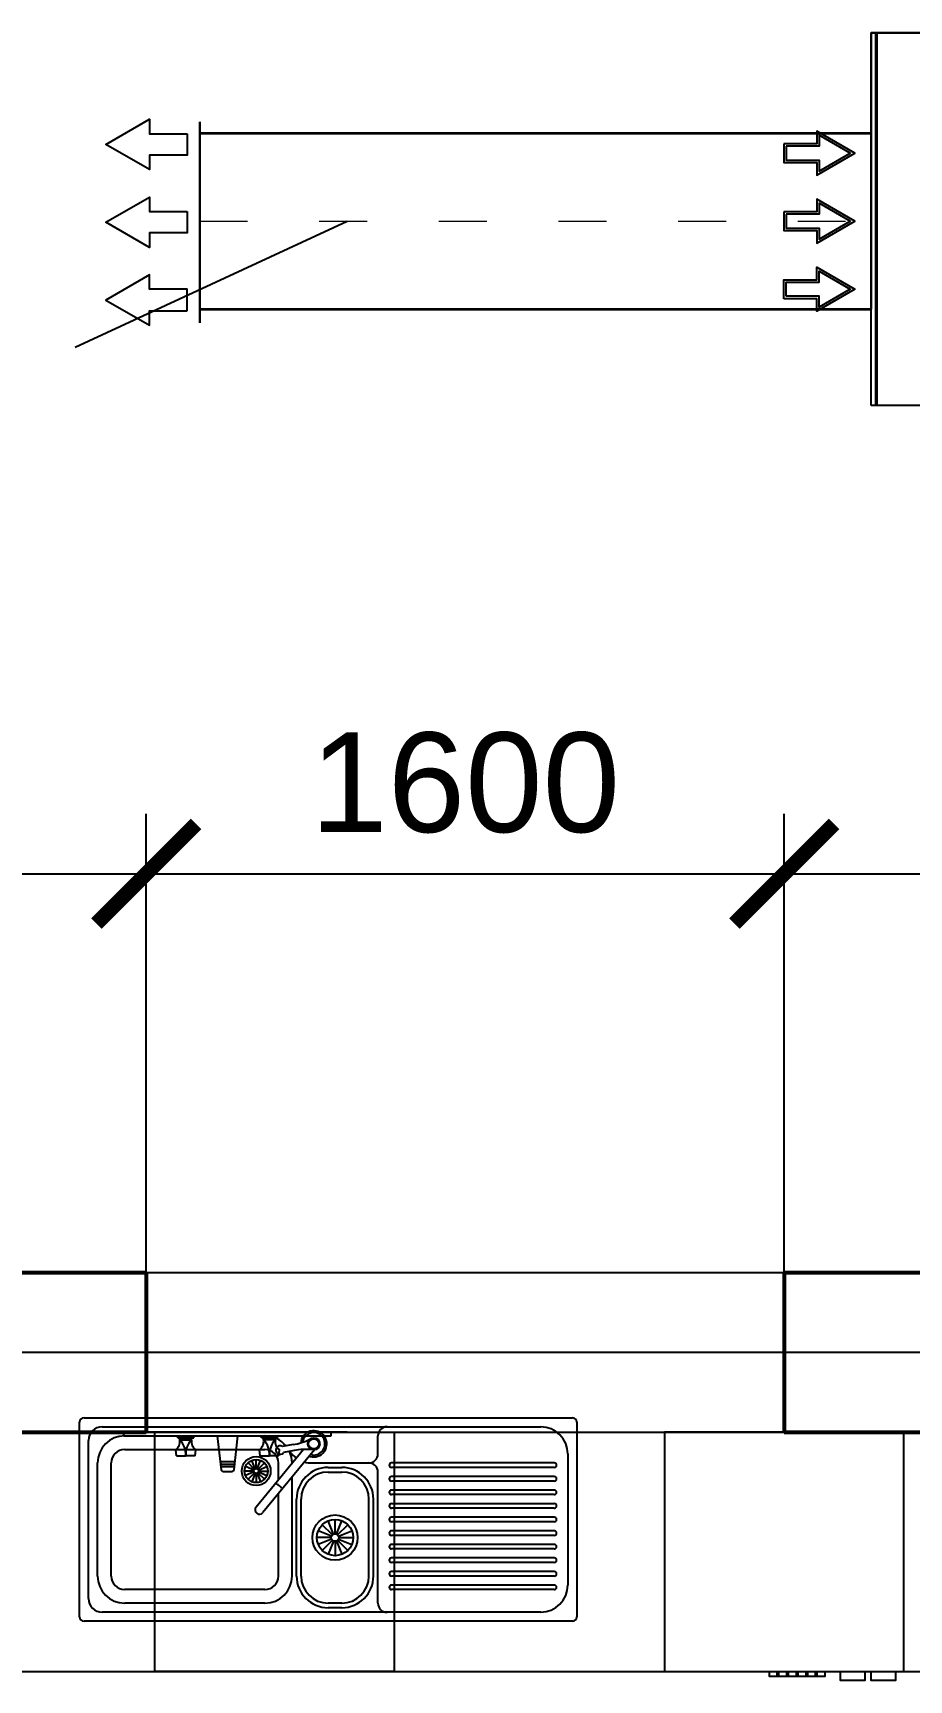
# Model space of a CAD drawing. Header units: inches. Extents: x 23 to 100097, y 11 to 104145.
# Drawn here: x 8209 to 10406, y 64435 to 68565 of the extents above; entities that cross this region are included whole.
import ezdxf

# ---------------------------------------------------------------- set-up
doc = ezdxf.new("R2010")
doc.units = ezdxf.units.IN
doc.header["$MEASUREMENT"] = 0
doc.linetypes.add('ACAD_ISO03W100', pattern=[30, 12, -18])
for name, color, linetype, lineweight in [('Divar', 7, 'Continuous', 25), ('nad', 1, 'Continuous', 9), ('T-DİFÜZÖR', 7, 'Continuous', 0)]:
    doc.layers.add(name, color=color, linetype=linetype, lineweight=lineweight)
doc.layers.add('SYSTEMAIR1', color=7, linetype='Continuous')
doc.layers.add('TEKST', color=7, linetype='Continuous')
doc.styles.get("Standard").update_dxf_attribs({"font": 'arial.ttf'})
doc.dimstyles.new('ISO-25', dxfattribs={"dimtxt": 250, "dimasz": 250, "dimexe": 150, "dimexo": 0.625, "dimgap": 100, "dimtad": 1, "dimdec": 0, "dimtxsty": 'Standard', "dimblk": 'ARCHTICK', "dimcen": 2.5, "dimadec": 0, "dimazin": 0, "dimtfac": 1, "dimtdec": 0, "dimtmove": 0, "dimatfit": 3, "dimfxl": 1, "dimarcsym": 0})

# ---------------------------------------------------------------- blocks, each defined once
blk = doc.blocks.new('_ArchTick')
at = {"layer": 'nad', "color": 0, "const_width": 0.15}
blk.add_lwpolyline([(-0.5, -0.5), (0.5, 0.5)], dxfattribs=at)
blk = doc.blocks.new('*D101')
at = {"color": 0, "lineweight": -2, "transparency": 16777216}
for p, q in [((6292.9, 65457.6), (6292.9, 66607)), ((8492.9, 65457.6), (8492.9, 66607)), ((6292.9, 66457), (8492.9, 66457))]:
    blk.add_line(p, q, dxfattribs=at)
at = {"layer": 'Defpoints', "color": 0, "transparency": 16777216}
for p in [(8492.9, 66457), (6292.9, 65457), (8492.9, 65457)]:
    blk.add_point(p, dxfattribs=at)
at = {"color": 0, "lineweight": -2, "transparency": 16777216, "xscale": 250, "yscale": 250, "zscale": 250, "rotation": 180}
blk.add_blockref('_ArchTick', (6292.9, 66457), dxfattribs=at)
at = {"color": 0, "lineweight": -2, "transparency": 16777216, "xscale": 250, "yscale": 250, "zscale": 250}
blk.add_blockref('_ArchTick', (8492.9, 66457), dxfattribs=at)
at = {"color": 0, "transparency": 16777216, "insert": (7392.9, 66684.6), "char_height": 250, "attachment_point": 5}
blk.add_mtext('2200', dxfattribs=at)
blk = doc.blocks.new('*D102')
at = {"color": 0, "lineweight": -2, "transparency": 16777216}
for p, q in [((8492.9, 65457.6), (8492.9, 66607)), ((10092.9, 65457.6), (10092.9, 66607)), ((8492.9, 66457), (10092.9, 66457))]:
    blk.add_line(p, q, dxfattribs=at)
at = {"layer": 'Defpoints', "color": 0, "transparency": 16777216}
for p in [(10092.9, 66457), (8492.9, 65457), (10092.9, 65457)]:
    blk.add_point(p, dxfattribs=at)
at = {"color": 0, "lineweight": -2, "transparency": 16777216, "xscale": 250, "yscale": 250, "zscale": 250, "rotation": 180}
blk.add_blockref('_ArchTick', (8492.9, 66457), dxfattribs=at)
at = {"color": 0, "lineweight": -2, "transparency": 16777216, "xscale": 250, "yscale": 250, "zscale": 250}
blk.add_blockref('_ArchTick', (10092.9, 66457), dxfattribs=at)
at = {"color": 0, "transparency": 16777216, "insert": (9292.9, 66684.6), "char_height": 250, "attachment_point": 5}
blk.add_mtext('1600', dxfattribs=at)
blk = doc.blocks.new('*D103')
at = {"color": 0, "lineweight": -2, "transparency": 16777216}
for p, q in [((10092.9, 65457.6), (10092.9, 66607)), ((12292.9, 65457.6), (12292.9, 66607)), ((10092.9, 66457), (12292.9, 66457))]:
    blk.add_line(p, q, dxfattribs=at)
at = {"layer": 'Defpoints', "color": 0, "transparency": 16777216}
for p in [(12292.9, 66457), (10092.9, 65457), (12292.9, 65457)]:
    blk.add_point(p, dxfattribs=at)
at = {"color": 0, "lineweight": -2, "transparency": 16777216, "xscale": 250, "yscale": 250, "zscale": 250, "rotation": 180}
blk.add_blockref('_ArchTick', (10092.9, 66457), dxfattribs=at)
at = {"color": 0, "lineweight": -2, "transparency": 16777216, "xscale": 250, "yscale": 250, "zscale": 250}
blk.add_blockref('_ArchTick', (12292.9, 66457), dxfattribs=at)
at = {"color": 0, "transparency": 16777216, "insert": (11192.9, 66684.6), "char_height": 250, "attachment_point": 5}
blk.add_mtext('2200', dxfattribs=at)
blk = doc.blocks.new('adadadadad')
blk.add_lwpolyline([(167725, -85512.5), (167725, -84030.5), (165343, -84030.5)])
at = {"layer": 'Divar'}
blk.add_lwpolyline([(165343, -85512.5), (165343, -84030.5), (168725, -84030.5), (168725, -85512.5)], close=True, dxfattribs=at)
at = {"layer": 'SYSTEMAIR1', "linetype": 'Continuous'}
for p, q in [((165343.1, -84030.5, 0), (165343, -85123.8, 0)), ((165360.8, -85512.5, 0), (165360.8, -84030.5, 0)), ((165365.3, -84030.5, 0), (165365.3, -85512.5, 0))]:
    blk.add_line(p, q, dxfattribs=at)
at = {"layer": 'SYSTEMAIR1', "linetype": 'Continuous', "extrusion": (-5.4881e-11, -1.98872e-05, 1)}
blk.add_line((165365.3, -84030.5, 0), (165365.3, -85512.5, 0), dxfattribs=at)

msp = doc.modelspace()

# ---------------------------------------------------------------- linework, layer by layer
at = {"lineweight": 53}
for p, q in [((6292.9, 65457), (8492.9, 65457)), ((8492.9, 65457), (8492.9, 65057)), ((10092.9, 65457), (13692.9, 65457)), ((10092.9, 65457), (10092.9, 65057)), ((6292.9, 65057), (8492.9, 65057)), ((10092.9, 65057), (13692.9, 65057))]:
    msp.add_line(p, q, dxfattribs=at)
for p, q in [((8492.9, 65457), (10092.9, 65457)), ((6292.9, 65257), (8492.9, 65257)), ((8492.9, 65257), (10092.9, 65257)), ((10092.9, 65257), (13692.9, 65257)), ((8337.1, 65092.9), (9561.8, 65092.9)), ((8325.7, 64593.9), (8325.7, 65081.5)), ((8347.1, 65057.5), (8997.1, 65057.5)), ((8382.4, 65070.2), (9096.9, 65070.2)), ((8437.1, 65047.5), (8437.1, 65057.5)), ((8492.9, 65057), (10092.9, 65057)), ((8957.1, 65047.5), (8957.1, 65057.5)), ((9096.9, 65070.2), (9482.4, 65070.2)), ((9573.1, 65081.5), (9573.1, 64593.9)), ((8348.4, 64639.3), (8348.4, 65036.2)), ((8437.1, 65047.5), (8957.1, 65047.5)), ((8439.1, 65047.5), (8790.7, 65047.5)), ((8439.1, 65013.5), (8790.7, 65013.5)), ((8568.7, 64997.5), (8567.1, 65012.4)), ((8572.1, 65042.5), (8572.1, 65047.5)), ((8572.1, 65042.5), (8612.1, 65042.5)), ((8577.3, 65037.5), (8577.3, 65042.5)), ((8577.3, 65037.5), (8606.8, 65037.5)), ((8606.8, 65037.5), (8606.8, 65042.5)), ((8612.1, 65042.5), (8612.1, 65047.5)), ((8615.4, 64997.5), (8617.1, 65012.4)), ((8887.4, 65013.4), (8768.7, 64868.9)), ((8778.7, 64997.5), (8777.1, 65012.4)), ((8782.1, 65042.5), (8782.1, 65047.5)), ((8822.1, 65042.5), (8782.1, 65042.5)), ((8914.9, 65012.4), (8785.6, 64855)), ((8787.3, 65037.5), (8787.3, 65042.5)), ((8816.8, 65037.5), (8787.3, 65037.5)), ((8816.8, 65037.5), (8816.8, 65042.5)), ((8822.1, 65042.5), (8822.1, 65047.5)), ((8825.4, 64997.5), (8827.1, 65012.4)), ((8861.5, 65025.6), (8834.7, 65020.6)), ((8864.3, 65010.6), (8837.5, 65005.5)), ((9074.2, 65002.2), (9074.2, 65047.5)), ((8371.1, 64696), (8371.1, 64979.5)), ((8405.1, 64696), (8405.1, 64979.5)), ((8568.7, 64997.5), (8592.1, 64997.5)), ((8615.4, 64997.5), (8592.1, 64997.5)), ((8679.2, 64983.4), (8714.9, 64983.4)), ((8714.1, 64976), (8680, 64976)), ((8680.6, 64970.3), (8713.5, 64970.3)), ((8763.3, 64961.6), (8742, 64970.4)), ((8764.6, 64963.5), (8748.3, 64979.8)), ((8766.5, 64964.8), (8757.7, 64986.1)), ((8768.8, 64965.3), (8768.8, 64988.3)), ((8771.1, 64964.8), (8779.9, 64986.1)), ((8773, 64963.5), (8789.4, 64979.8)), ((8774.3, 64961.6), (8795.7, 64970.4)), ((8778.7, 64997.5), (8802.1, 64997.5)), ((8825.4, 64997.5), (8802.1, 64997.5)), ((8824.7, 64937.2), (8824.7, 64979.5)), ((8858.7, 64978.6), (8858.7, 64979.5)), ((8908.5, 64979.5), (9051.5, 64979.5)), ((8949.4, 64968.1), (8983.5, 64968.1)), ((9516.4, 64979.5), (9108.2, 64979.5)), ((9516.4, 64968.1), (9108.2, 64968.1)), ((9550.5, 65002.2), (9550.5, 64673.3)), ((8762.9, 64959.3), (8739.8, 64959.3)), ((8763.3, 64957), (8742, 64948.2)), ((8764.6, 64955.1), (8748.3, 64938.8)), ((8766.5, 64953.8), (8757.7, 64932.5)), ((8768.8, 64953.3), (8768.8, 64930.3)), ((8771.1, 64953.8), (8779.9, 64932.5)), ((8773, 64955.1), (8789.4, 64938.8)), ((8774.3, 64957), (8795.7, 64948.2)), ((8774.8, 64959.3), (8797.9, 64959.3)), ((8858.7, 64696), (8858.7, 64944.1)), ((8949.4, 64956.8), (8983.5, 64956.8)), ((9074.2, 64627.9), (9074.2, 64956.8)), ((9516.4, 64945.5), (9108.2, 64945.5)), ((9516.4, 64934.1), (9108.2, 64934.1)), ((8824.7, 64696), (8824.7, 64902.7)), ((8870.1, 64696), (8870.1, 64888.8)), ((8881.4, 64696), (8881.4, 64888.8)), ((9051.5, 64696), (9051.5, 64888.8)), ((9062.8, 64696), (9062.8, 64888.8)), ((9516.4, 64911.4), (9108.2, 64911.4)), ((9516.4, 64900.1), (9108.2, 64900.1)), ((9516.4, 64877.4), (9108.2, 64877.4)), ((9516.4, 64866.1), (9108.2, 64866.1)), ((8957.9, 64795.9), (8924.6, 64809.7)), ((8959.9, 64799), (8934.4, 64824.5)), ((8962.9, 64801), (8949.1, 64834.3)), ((8966.5, 64801.7), (8966.5, 64837.7)), ((8970, 64801), (8983.8, 64834.3)), ((8973, 64799), (8998.5, 64824.5)), ((8975.1, 64795.9), (9008.4, 64809.7)), ((9516.4, 64843.4), (9108.2, 64843.4)), ((9516.4, 64832.1), (9108.2, 64832.1)), ((9516.4, 64809.4), (9108.2, 64809.4)), ((8957.1, 64792.4), (8921.1, 64792.4)), ((8957.9, 64788.8), (8924.6, 64775)), ((8959.9, 64785.8), (8934.4, 64760.3)), ((8962.9, 64783.8), (8949.1, 64750.5)), ((8966.5, 64783.1), (8966.5, 64747)), ((8970, 64783.8), (8983.8, 64750.5)), ((8973, 64785.8), (8998.5, 64760.3)), ((8975.1, 64788.8), (9008.4, 64775)), ((8975.8, 64792.4), (9011.8, 64792.4)), ((9516.4, 64798), (9108.2, 64798)), ((9516.4, 64775.4), (9108.2, 64775.4)), ((9516.4, 64764), (9108.2, 64764)), ((9516.4, 64741.3), (9108.2, 64741.3)), ((9516.4, 64730), (9108.2, 64730)), ((9516.4, 64707.3), (9108.2, 64707.3)), ((9516.4, 64696), (9108.2, 64696)), ((8790.7, 64662), (8439.1, 64662)), ((9516.4, 64673.3), (9108.2, 64673.3)), ((9516.4, 64662), (9108.2, 64662)), ((9482.4, 64605.3), (8382.4, 64605.3)), ((8790.7, 64627.9), (8439.1, 64627.9)), ((8983.5, 64627.9), (8949.4, 64627.9)), ((8983.5, 64616.6), (8949.4, 64616.6)), ((9561.8, 64582.6), (8337.1, 64582.6)), ((6492.9, 64457), (12092.9, 64457)), ((10075.5, 64445.2), (10075.5, 64457)), ((10079.7, 64445.2), (10079.7, 64457)), ((10099.6, 64445.2), (10099.6, 64457)), ((10103.8, 64445.2), (10103.8, 64457)), ((10123.6, 64445.2), (10123.6, 64457)), ((10127.9, 64445.2), (10127.9, 64457)), ((10147.7, 64445.2), (10147.7, 64457)), ((10151.9, 64445.2), (10151.9, 64457)), ((10171.8, 64445.2), (10171.8, 64457)), ((10176, 64445.2), (10176, 64457))]:
    msp.add_line(p, q)
for points in [[(8514.7, 65057), (9114.7, 65057), (9114.7, 64457), (8514.7, 64457)], [(9792.9, 64457), (10392.9, 64457), (10392.9, 65057), (9792.9, 65057)]]:
    msp.add_lwpolyline(points, close=True)
msp.add_lwpolyline([(8722.1, 65047.5), (8712.6, 64962, -0.382162), (8707.6, 64957.5), (8686.5, 64957.5, -0.382162), (8681.6, 64962), (8672.1, 65047.5)], format="xyb")
for points in [[(10055.6, 64457), (10055.6, 64445.2), (10195.9, 64445.2), (10195.9, 64457)], [(10233.1, 64457), (10233.1, 64435.2), (10296, 64435.2), (10296, 64457)], [(10309.9, 64457), (10309.9, 64435.2), (10372.8, 64435.2), (10372.8, 64457)]]:
    msp.add_lwpolyline(points)
for centre, radius in [((8913.1, 65027.5), 15.2), ((8913.1, 65027.5), 12.9), ((8768.8, 64959.3), 36.3), ((8768.8, 64959.3), 29), ((8768.8, 64959.3), 5.96), ((8966.5, 64792.4), 56.7), ((8966.5, 64792.4), 45.4), ((8966.5, 64792.4), 9.31)]:
    msp.add_circle(centre, radius)
for centre, radius, start, end in [((8337.1, 65081.5), 11.3, 90, 180), ((9561.8, 65081.5), 11.3, 0, 90), ((8382.4, 65036.2), 34, 90, 180), ((8913.1, 65027.5), 32.8, 253.4118, 175.6387), ((8913.1, 65027.5), 28.2, 253.4118, 171.8445), ((9096.9, 65047.5), 22.7, 90, 180), ((9482.4, 65002.2), 68, 0, 90), ((8439.1, 64979.5), 68, 90, 180), ((8439.1, 64979.5), 34, 90, 180), ((8551.3, 65033.5), 26.3, 306.8514, 8.9133), ((8539.7, 65000.9), 52.5, 356.3067, 44.2796), ((8644.4, 65000.9), 52.5, 135.7204, 183.6933), ((8632.8, 65033.5), 26.3, 171.0867, 233.1486), ((8761.3, 65033.5), 26.3, 306.8514, 8.9133), ((8749.7, 65000.9), 52.5, 356.3067, 44.2796), ((8790.7, 64979.5), 68, 38.9261, 90), ((8790.7, 64979.5), 34, 0, 90), ((8854.4, 65000.9), 52.5, 135.7204, 183.6933), ((8842.8, 65033.5), 26.3, 171.0867, 233.1486), ((8828.7, 65011.7), 10.7, 56.1797, 325.0309), ((8837.6, 65171.7), 148, 279.2907, 296.2711), ((8895.3, 64855.2), 158.4, 85.3186, 101.2683), ((8790.7, 64979.5), 68, 0, 25.0735), ((8908.5, 65047.5), 68, 215.0808, 235.0538), ((8949.4, 64888.8), 79.4, 90, 180), ((8908.5, 65047.5), 68, 254.1441, 270), ((8983.5, 64888.8), 79.4, 0, 90), ((9051.5, 65002.2), 22.7, 270, 0), ((9051.5, 64956.8), 22.7, 0, 90), ((9108.2, 64973.8), 5.67, 90, 270), ((9516.4, 64973.8), 5.67, 270, 90), ((8806.6, 64897.4), 32, 36.2275, 64.9651), ((8949.4, 64888.8), 68, 90, 180), ((8983.5, 64888.8), 68, 0, 90), ((9108.2, 64939.8), 5.67, 90, 270), ((9516.4, 64939.8), 5.67, 270, 90), ((9108.2, 64905.8), 5.67, 90, 270), ((9516.4, 64905.8), 5.67, 270, 90), ((8777.1, 64862), 10.9, 140.5963, 320.5963), ((9108.2, 64871.8), 5.67, 90, 270), ((9516.4, 64871.8), 5.67, 270, 90), ((9108.2, 64837.7), 5.67, 90, 270), ((9108.2, 64803.7), 5.67, 90, 270), ((9516.4, 64837.7), 5.67, 270, 90), ((9516.4, 64803.7), 5.67, 270, 90), ((9108.2, 64769.7), 5.67, 90, 270), ((9516.4, 64769.7), 5.67, 270, 90), ((9108.2, 64735.7), 5.67, 90, 270), ((9516.4, 64735.7), 5.67, 270, 90), ((8439.1, 64696), 68, 180, 270), ((8439.1, 64696), 34, 180, 270), ((8790.7, 64696), 68, 270, 0), ((8790.7, 64696), 34, 270, 0), ((8949.4, 64696), 79.4, 180, 270), ((8949.4, 64696), 68, 180, 270), ((8983.5, 64696), 68, 270, 0), ((8983.5, 64696), 79.4, 270, 0), ((9108.2, 64701.7), 5.67, 90, 270), ((9516.4, 64701.7), 5.67, 270, 90), ((8382.4, 64639.3), 34, 180, 270), ((9108.2, 64667.6), 5.67, 90, 270), ((9482.4, 64673.3), 68, 270, 0), ((9516.4, 64667.6), 5.67, 270, 90), ((9096.9, 64627.9), 22.7, 180, 270), ((8337.1, 64593.9), 11.3, 180, 270), ((9561.8, 64593.9), 11.3, 270, 0)]:
    msp.add_arc(centre, radius, start, end)
at = {"layer": 'Divar'}
msp.add_line((8314.6, 67777.7), (8997.2, 68093.2), dxfattribs=at)
at = {"layer": 'T-DİFÜZÖR', "color": 3, "lineweight": 30}
msp.add_line((8627.1, 67838.6), (8627.1, 68342.7), dxfattribs=at)
at = {"layer": 'T-DİFÜZÖR', "color": 5, "lineweight": 30}
msp.add_line((10311.3, 67872.6), (10311.3, 68313.7), dxfattribs=at)
at = {"layer": 'T-DİFÜZÖR', "color": 3, "lineweight": 25}
for points in [[(8595.3, 68312.6), (8595.3, 68258.8), (8501.2, 68258.8), (8501.2, 68222.5), (8391.8, 68285.7), (8501.2, 68348.8), (8501.2, 68312.6)], [(8595.3, 68117.6), (8595.3, 68063.8), (8501.2, 68063.8), (8501.2, 68027.5), (8391.8, 68090.7), (8501.2, 68153.8), (8501.2, 68117.6)], [(8595.3, 67868.7), (8595.3, 67922.5), (8501.2, 67922.5), (8501.2, 67958.8), (8391.8, 67895.6), (8501.2, 67832.5), (8501.2, 67868.7)]]:
    msp.add_lwpolyline(points, close=True, dxfattribs=at)
at = {"layer": 'T-DİFÜZÖR', "color": 5, "lineweight": 25}
for points in [[(10092.3, 68287.3), (10092.3, 68240.3), (10174.7, 68240.3), (10174.7, 68208.6), (10270.4, 68263.8), (10174.7, 68319.1), (10174.7, 68287.3)], [(10098.2, 68281.5), (10098.2, 68246.2), (10180.5, 68246.2), (10180.5, 68218.7), (10258.6, 68263.8), (10180.5, 68308.9), (10180.5, 68281.5)], [(10092.3, 68116.7), (10092.3, 68069.6), (10174.7, 68069.6), (10174.7, 68037.9), (10270.4, 68093.2), (10174.7, 68148.4), (10174.7, 68116.7)], [(10098.2, 68110.8), (10098.2, 68075.5), (10180.5, 68075.5), (10180.5, 68048.1), (10258.6, 68093.2), (10180.5, 68138.2), (10180.5, 68110.8)], [(10092.3, 67899), (10092.3, 67946.1), (10174.7, 67946.1), (10174.7, 67977.8), (10270.4, 67922.5), (10174.7, 67867.3), (10174.7, 67899)], [(10098.2, 67904.9), (10098.2, 67940.2), (10180.5, 67940.2), (10180.5, 67967.6), (10258.6, 67922.5), (10180.5, 67877.5), (10180.5, 67904.9)]]:
    msp.add_lwpolyline(points, close=True, dxfattribs=at)
at = {"layer": 'TEKST', "color": 3, "lineweight": 35, "ltscale": 0.95}
for p, q in [((8627.1, 68313.7), (10311.3, 68313.7)), ((8627.1, 67872.6), (10311.3, 67872.6))]:
    msp.add_line(p, q, dxfattribs=at)
at = {"layer": 'TEKST', "color": 3, "linetype": 'ACAD_ISO03W100', "lineweight": 9, "ltscale": 10}
msp.add_line((8627.1, 68093.2), (10311.3, 68093.2), dxfattribs=at)

# ---------------------------------------------------------------- block references
at = {"layer": 'Divar', "xscale": 0.6301167843381361, "yscale": 0.6301167843381361, "zscale": 0.6301167843381361}
msp.add_blockref('adadadadad', (-93874.1, 121514.3), dxfattribs=at)

# ---------------------------------------------------------------- dimensions: what is measured, and where the dimension line sits
dim = msp.add_linear_dim(base=(8492.9, 66457), p1=(6292.9, 65457), p2=(8492.9, 65457), dimstyle='ISO-25')
dim.commit()
dim.dimension.update_dxf_attribs({"geometry": '*D101', "text_midpoint": (7392.9, 66684.6)})
for base, p1, p2, picture, middle in [((10092.9, 66457), (8492.9, 65457), (10092.9, 65457), '*D102', (9292.9, 66684.6)), ((12292.9, 66457), (10092.9, 65457), (12292.9, 65457), '*D103', (11192.9, 66684.6))]:
    dim = msp.add_linear_dim(base=base, p1=p1, p2=p2, dimstyle='ISO-25', override={"dimtmove": 1})
    dim.commit()
    dim.dimension.update_dxf_attribs({"geometry": picture, "text_midpoint": middle})

doc.saveas('drawing.dxf')
